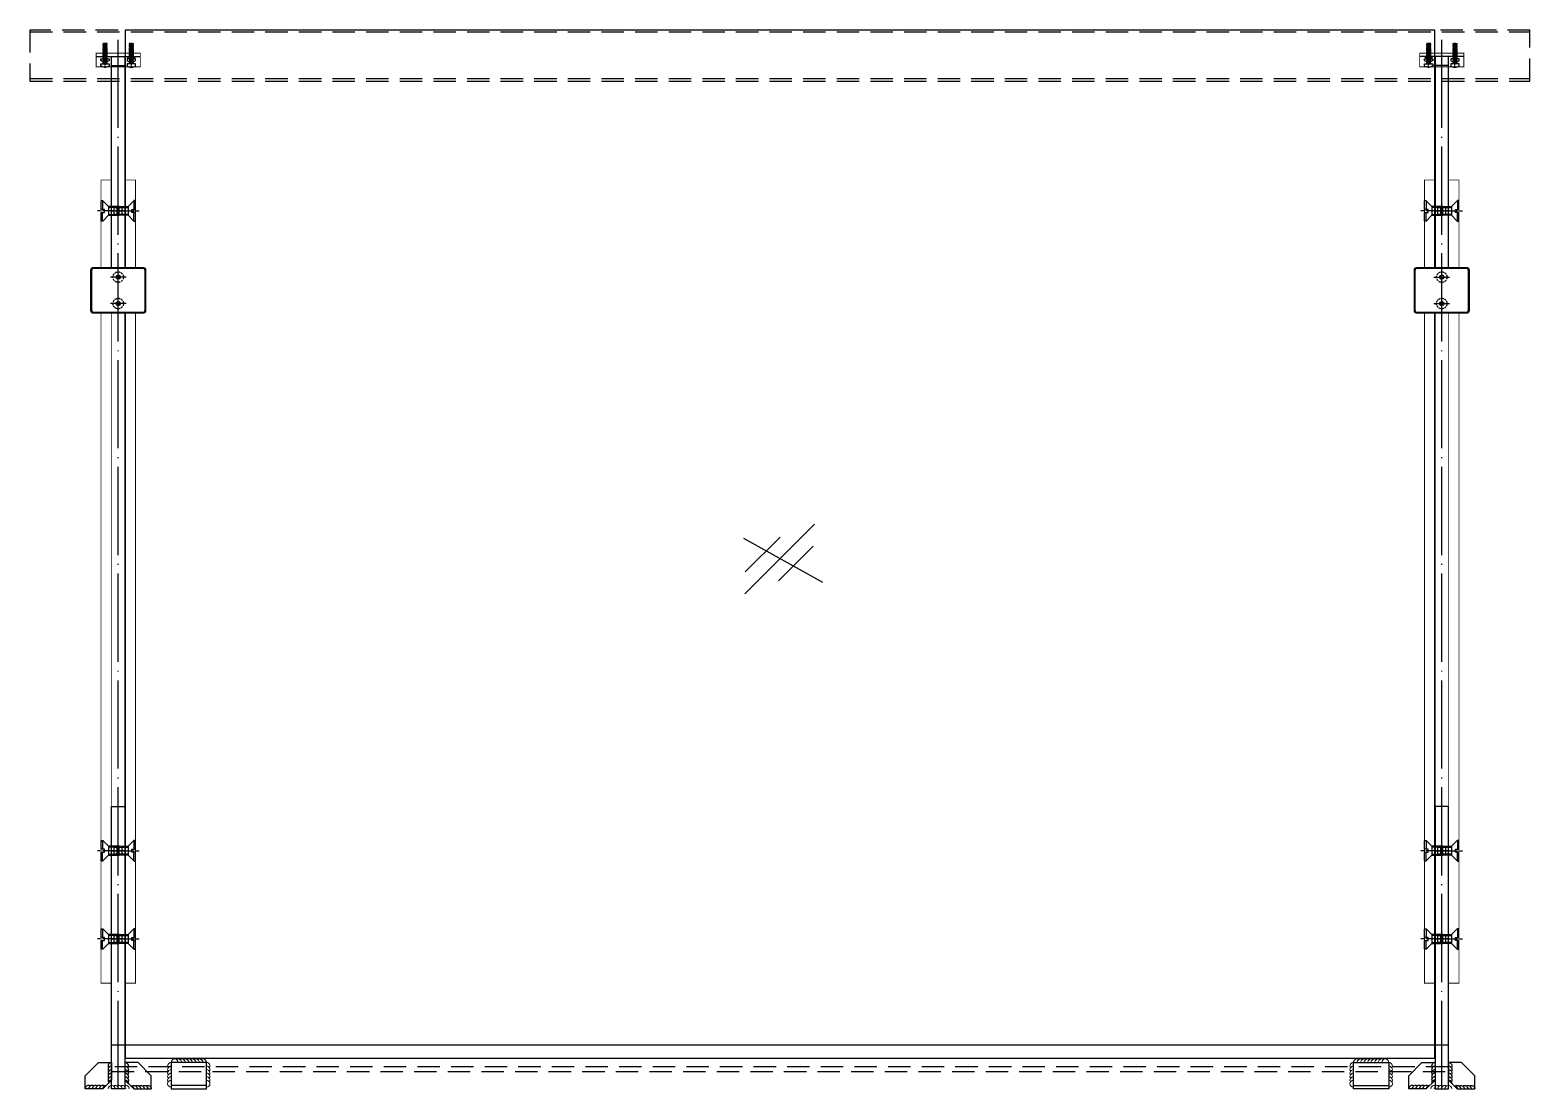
# Model space of a CAD drawing. Header units: millimetres. Extents: x 9 to 8262, y -3873 to 1969.
# Drawn here: x 9 to 1709, y 206 to 1406 of the extents above; entities that cross this region are included whole.
import ezdxf

# ---------------------------------------------------------------- set-up
doc = ezdxf.new("R2010")
doc.units = ezdxf.units.MM
doc.header["$MEASUREMENT"] = 0
for name, pattern in [('CENTER', [2, 1.25, -0.25, 0.25, -0.25]), ('DASH', [0.35, 0.25, -0.1]), ('DASHED', [19.05, 12.7, -6.35]), ('DOTE', [2.42, 2, -0.2, 0.02, -0.2]), ('HIDDEN', [9.525, 6.35, -3.175])]:
    doc.linetypes.add(name, pattern=pattern)
for name, color, linetype in [('@F03_Section_Glass', 4, 'Continuous'), ('@F05_Section_Steel', 24, 'Continuous'), ('@F09_Submate', 8, 'Continuous'), ('CL', 7, 'CENTER'), ('DIM', 8, 'Continuous'), ('F06_Section_Steel', 24, 'Continuous'), ('F25_Stru_Fill', 252, 'Continuous'), ('F31_Gridline_Other', 132, 'Continuous'), ('F57_Sign', 240, 'Continuous'), ('F58_Dote', 1, 'DOTE'), ('F90_Dote', 145, 'Continuous'), ('pj', 4, 'Continuous'), ('SC', 6, 'Continuous'), ('WELD', 8, 'Continuous'), ('XX', 6, 'DASHED'), ('ZX', 1, 'CENTER'), ('图框', 7, 'Continuous')]:
    doc.layers.add(name, color=color, linetype=linetype)
doc.layers.add('JY-11填充层', color=8, linetype='Continuous', lineweight=5)
doc.layers.add('虚线', color=6, linetype='HIDDEN', lineweight=13)

# ---------------------------------------------------------------- blocks, each defined once
blk = doc.blocks.new('Railing_B6_Handrail')
at = {"layer": 'XX', "ltscale": 2}
for p, q in [((0, -2, 0), (1700, -2, 0)), ((0, -54.8, 0), (1700, -54.8, 0)), ((0, -57.8, 0), (1700, -57.8, 0))]:
    blk.add_line(p, q, dxfattribs=at)
blk.add_lwpolyline([(0, 0), (0, -57.8), (1700, -57.8), (1700, 0)], close=True, dxfattribs=at)
blk = doc.blocks.new('Railing_B_A$C2D332B79')
at = {"layer": 'DIM', "linetype": 'DASHED', "ltscale": 450}
blk.add_line((7.2, 0), (358.3, 351.1), dxfattribs=at)
at = {"layer": 'DIM'}
for p, q in [((0, 279.9), (398.5, 58.2)), ((9.8, 110.5), (185.3, 286)), ((176.3, 65), (351.8, 240.6))]:
    blk.add_line(p, q, dxfattribs=at)
blk = doc.blocks.new('*U20')
at = {"layer": 'JY-11填充层'}
for centre, end in [((4, 0), 180), ((8, 0), 120), ((12, 0), 120), ((16, 0), 120), ((20, 0), 120), ((24, 0), 120)]:
    blk.add_arc(centre, 4, 0, end, dxfattribs=at)
blk = doc.blocks.new('*U9')
at = {"layer": 'JY-11填充层'}
for centre, end in [((4, 0), 180), ((8, 0), 120), ((12, 0), 120), ((16, 0), 120), ((20, 0), 120), ((24, 0), 120), ((28, 0), 120), ((32, 0), 120), ((36, 0), 120)]:
    blk.add_arc(centre, 4, 0, end, dxfattribs=at)
blk = doc.blocks.new('Railing_B_30角钢（平面）')
at = {"layer": '@F05_Section_Steel', "elevation": 0}
for points in [[(171496.2, -73616), (171496.2, -73586), (171456.2, -73586), (171456.2, -73616), (171496.2, -73616)], [(171496.2, -73612), (171496.2, -73612), (171456.2, -73612)]]:
    blk.add_lwpolyline(points, dxfattribs=at)
at = {"layer": 'JY-11填充层', "rotation": 90}
blk.add_blockref('*U20', (171456.2, -73614, 0), dxfattribs=at)
at = {"layer": 'JY-11填充层'}
blk.add_blockref('*U9', (171456.2, -73586, 0), dxfattribs=at)
at = {"layer": 'JY-11填充层', "xscale": -1, "rotation": 270}
blk.add_blockref('*U20', (171496.2, -73614, 0), dxfattribs=at)
blk = doc.blocks.new('Railing_B_肋板')
at = {"layer": '@F05_Section_Steel', "elevation": 0}
blk.add_lwpolyline([(-135353.8, 59079.8), (-135373.8, 59079.8), (-135373.8, 59094.8), (-135358.8, 59109.8), (-135343.8, 59109.8), (-135343.8, 59089.8)], close=True, dxfattribs=at)
at = {"layer": 'WELD'}
for centre, start, end in [((-135343.8, 59105.8, 0), 90, 210), ((-135343.8, 59101.8, 0), 90, 210), ((-135343.8, 59097.8, 0), 90, 210), ((-135343.8, 59093.8, 0), 90, 210), ((-135343.8, 59089.8, 0), 90, 210), ((-135343.8, 59101.8, 0), 90, 150), ((-135343.8, 59097.8, 0), 90, 150), ((-135343.8, 59093.8, 0), 90, 150), ((-135343.8, 59089.8, 0), 90, 150), ((-135369.8, 59079.8, 0), 60, 180), ((-135365.8, 59079.8, 0), 60, 180), ((-135365.8, 59079.8, 0), 120, 180), ((-135361.8, 59079.8, 0), 60, 180), ((-135361.8, 59079.8, 0), 120, 180), ((-135357.8, 59079.8, 0), 60, 180), ((-135357.8, 59079.8, 0), 120, 180), ((-135353.8, 59079.8, 0), 60, 180), ((-135353.8, 59079.8, 0), 120, 180), ((-135349.8, 59079.8, 0), 90, 180), ((-135349.8, 59079.8, 0), 120, 180), ((-135343.8, 59085.8, 0), 90, 180), ((-135343.8, 59085.8, 0), 90, 150)]:
    blk.add_arc(centre, 4, start, end, dxfattribs=at)
blk = doc.blocks.new('Railing_B_m5x12rhs')
at = {"layer": 'CL'}
blk.add_line((0, -13.1), (0, 5.4), dxfattribs=at)
at = {"layer": 'SC', "color": 6, "linetype": 'HIDDEN', "ltscale": 0.3}
for p, q in [((-2.2, -9.5), (-1.8, -11)), ((2.2, -9.5), (1.8, -11))]:
    blk.add_line(p, q, dxfattribs=at)
at = {"layer": 'SC', "color": 6, "linetype": 'Continuous', "ltscale": 0.3}
blk.add_lwpolyline([(4, 1.1, 0.338208), (2.9, 2.5, 0.133928), (-2.9, 2.5, 0.338208), (-4, 1.1), (-4, 0), (4, 0)], format="xyb", close=True, dxfattribs=at)
at = {"layer": 'SC', "color": 8, "linetype": 'HIDDEN', "ltscale": 0.3}
blk.add_lwpolyline([(2.9, 2.5), (2.6, 2.3), (2.3, 2.2), (2, 2.2), (1.7, 2.2), (1.4, 2.3), (1.1, 2.4), (0.9, 2.5), (0.7, 2.5), (0.6, 2.4), (0.6, 2.3), (0.5, 2.1), (0.6, 1.9), (0.6, 1.6), (0.6, 1.4), (0.6, 1.2), (0.5, 1), (0.4, 0.8), (0.3, 0.7), (0.2, 0.6), (0, 0.6), (-0.2, 0.6), (-0.3, 0.7), (-0.4, 0.8), (-0.5, 1), (-0.6, 1.2), (-0.6, 1.4), (-0.6, 1.6), (-0.6, 1.9), (-0.5, 2.1), (-0.6, 2.3), (-0.6, 2.4), (-0.7, 2.5), (-0.9, 2.5), (-1.1, 2.4), (-1.4, 2.3), (-1.7, 2.2), (-2, 2.2), (-2.3, 2.2), (-2.6, 2.3), (-2.9, 2.5)], dxfattribs=at)
at = {"layer": 'SC', "color": 6, "linetype": 'HIDDEN', "ltscale": 0.3}
for points in [[(-2.2, 0), (-2.2, -9.5), (2.2, -9.5), (2.2, 0)], [(-1.8, 0), (-1.8, -11), (1.8, -11), (1.8, 0)]]:
    blk.add_lwpolyline(points, dxfattribs=at)
blk = doc.blocks.new('*U12')
at = {"layer": 'pj'}
for p, q in [((-2.1, 0), (-2.1, -0.5)), ((-2.5, -0.8), (2.5, -0.4)), ((-2.5, -0.8), (2.5, -0.4)), ((-2.1, -0.5), (-2.5, -0.8)), ((-2.5, -0.8), (-2.5, -0.8)), ((-2.5, -0.8), (-2.1, -1.1)), ((-2.5, -1.6), (2.5, -1.2)), ((-2.5, -1.6), (2.5, -1.2)), ((-2.1, -1.3), (-2.5, -1.6)), ((-2.5, -1.6), (-2.5, -1.6)), ((-2.5, -1.6), (-2.1, -1.9)), ((-2.5, -2.4), (2.5, -2)), ((-2.5, -2.4), (2.5, -2)), ((-2.5, -2.4), (-2.1, -2.1)), ((-2.1, -2.7), (-2.5, -2.4)), ((-2.5, -2.4), (-2.5, -2.4)), ((-2.5, -3.2), (2.5, -2.8)), ((-2.5, -3.2), (2.5, -2.8)), ((-2.5, -3.2), (-2.1, -2.9)), ((-2.5, -3.2), (-2.5, -3.2)), ((-2.1, -3.5), (-2.5, -3.2)), ((-2.5, -4), (2.5, -3.6)), ((-2.5, -4), (2.5, -3.6)), ((-2.5, -4), (-2.1, -3.7)), ((-2.5, -4), (-2.5, -4)), ((-2.1, -4.3), (-2.5, -4)), ((-2.5, -4.8), (2.5, -4.4)), ((-2.5, -4.8), (2.5, -4.4)), ((-2.5, -4.8), (-2.1, -4.5)), ((-2.5, -4.8), (-2.5, -4.8)), ((-2.1, -5.1), (-2.5, -4.8)), ((-2.5, -5.6), (2.5, -5.2)), ((-2.5, -5.6), (2.5, -5.2)), ((-2.5, -5.6), (-2.1, -5.3)), ((-2.5, -5.6), (-2.5, -5.6)), ((-2.1, -5.9), (-2.5, -5.6)), ((-2.5, -6.4), (2.5, -6)), ((-2.5, -6.4), (2.5, -6)), ((-2.5, -6.4), (-2.1, -6.1)), ((-2.5, -6.4), (-2.5, -6.4)), ((-2.1, -6.7), (-2.5, -6.4)), ((-2.5, -7.2), (2.5, -6.8)), ((-2.5, -7.2), (2.5, -6.8)), ((-2.5, -7.2), (-2.1, -6.9)), ((-2.5, -7.2), (-2.5, -7.2)), ((-2.1, -7.5), (-2.5, -7.2)), ((-2.5, -8), (2.5, -7.6)), ((-2.5, -8), (2.5, -7.6)), ((-2.5, -8), (-2.1, -7.7)), ((-2.5, -8), (-2.5, -8)), ((-2.1, -8.3), (-2.5, -8)), ((-2.5, -8.8), (2.5, -8.4)), ((-2.5, -8.8), (2.5, -8.4)), ((-2.5, -8.8), (-2.1, -8.5)), ((-2.5, -8.8), (-2.5, -8.8)), ((-2.1, -9.1), (-2.5, -8.8)), ((-2.5, -9.6), (2.5, -9.2)), ((-2.5, -9.6), (2.5, -9.2)), ((-2.5, -9.6), (-2.1, -9.3)), ((-2.5, -9.6), (-2.5, -9.6)), ((-2.1, -9.9), (-2.5, -9.6)), ((-2.5, -10.4), (2.5, -10)), ((-2.5, -10.4), (2.5, -10)), ((-2.5, -10.4), (-2.1, -10.1)), ((-2.5, -10.4), (-2.5, -10.4)), ((-2.1, -10.7), (-2.5, -10.4)), ((-2.5, -11.2), (2.5, -10.8)), ((-2.5, -11.2), (2.5, -10.8)), ((-2.5, -11.2), (-2.1, -10.9)), ((-2.5, -11.2), (-2.5, -11.2)), ((-2.1, -11.5), (-2.5, -11.2)), ((-2.5, -12), (2.5, -11.6)), ((-2.5, -12), (2.5, -11.6)), ((-2.5, -12), (-2.1, -11.7)), ((-2.5, -12), (-2.5, -12)), ((-2.1, -12.3), (-2.5, -12)), ((-2.5, -12.8), (2.5, -12.4)), ((-2.5, -12.8), (2.5, -12.4)), ((-2.5, -12.8), (-2.1, -12.5)), ((-2.5, -12.8), (-2.5, -12.8)), ((-2.1, -13.1), (-2.5, -12.8)), ((-2.5, -13.6), (2.5, -13.2)), ((-2.5, -13.6), (2.5, -13.2)), ((-2.5, -13.6), (-2.1, -13.3)), ((-2.5, -13.6), (-2.5, -13.6)), ((-2.1, -13.9), (-2.5, -13.6)), ((-2.5, -14.4), (2.5, -14)), ((-2.5, -14.4), (2.5, -14)), ((-2.5, -14.4), (-2.1, -14.1)), ((-2.1, -14.7), (-2.5, -14.4)), ((-2.5, -14.4), (-2.5, -14.4)), ((-2.5, -15.2), (2.5, -14.8)), ((-2.5, -15.2), (2.5, -14.8)), ((-2.1, -14.9), (-2.5, -15.2)), ((-2.5, -15.2), (-2.5, -15.2)), ((-2.5, -15.2), (-2.1, -15.5)), ((-2.5, -16), (2.5, -15.6)), ((-2.5, -16), (2.5, -15.6)), ((-2.1, -15.7), (-2.5, -16)), ((-2.5, -16), (-2.5, -16)), ((-2.5, -16), (-2.1, -16.3)), ((-2.5, -16.8), (2.5, -16.4)), ((-2.5, -16.8), (2.5, -16.4)), ((-2.5, -16.8), (-2.1, -16.5)), ((-2.1, -17.1), (-2.5, -16.8)), ((-2.5, -16.8), (-2.5, -16.8)), ((-2.1, -0.5), (2.1, -0.1)), ((-2.1, -1.1), (2.1, -0.7)), ((-2.1, -1.3), (2.1, -0.9)), ((-2.1, -1.1), (-2.1, -1.3)), ((-2.1, -1.9), (2.1, -1.5)), ((-2.1, -2.1), (2.1, -1.7)), ((-2.1, -1.9), (-2.1, -2)), ((-2.1, -2.1), (-2.1, -2)), ((-2.1, -2.7), (2.1, -2.3)), ((-2.1, -2.9), (2.1, -2.5)), ((-2.1, -2.7), (-2.1, -2.8)), ((-2.1, -2.9), (-2.1, -2.8)), ((-2.1, -3.5), (2.1, -3.1)), ((-2.1, -3.7), (2.1, -3.3)), ((-2.1, -3.5), (-2.1, -3.6)), ((-2.1, -3.7), (-2.1, -3.6)), ((-2.1, -4.3), (2.1, -3.9)), ((-2.1, -4.5), (2.1, -4.1)), ((-2.1, -4.3), (-2.1, -4.4)), ((-2.1, -4.5), (-2.1, -4.4)), ((-2.1, -5.1), (2.1, -4.7)), ((-2.1, -5.3), (2.1, -4.9)), ((-2.1, -5.1), (-2.1, -5.2)), ((-2.1, -5.3), (-2.1, -5.2)), ((-2.1, -5.9), (2.1, -5.5)), ((-2.1, -6.1), (2.1, -5.7)), ((-2.1, -5.9), (-2.1, -6)), ((-2.1, -6.1), (-2.1, -6)), ((-2.1, -6.7), (2.1, -6.3)), ((-2.1, -6.9), (2.1, -6.5)), ((-2.1, -6.7), (-2.1, -6.8)), ((-2.1, -6.9), (-2.1, -6.8)), ((-2.1, -7.5), (2.1, -7.1)), ((-2.1, -7.7), (2.1, -7.3)), ((-2.1, -7.5), (-2.1, -7.6)), ((-2.1, -7.7), (-2.1, -7.6)), ((-2.1, -8.3), (2.1, -7.9)), ((-2.1, -8.5), (2.1, -8.1)), ((-2.1, -8.3), (-2.1, -8.4)), ((-2.1, -8.5), (-2.1, -8.4)), ((-2.1, -9.1), (2.1, -8.7)), ((-2.1, -9.3), (2.1, -8.9)), ((-2.1, -9.1), (-2.1, -9.2)), ((-2.1, -9.3), (-2.1, -9.2)), ((-2.1, -9.9), (2.1, -9.5)), ((-2.1, -10.1), (2.1, -9.7)), ((-2.1, -9.9), (-2.1, -10)), ((-2.1, -10.1), (-2.1, -10)), ((-2.1, -10.7), (2.1, -10.3)), ((-2.1, -10.9), (2.1, -10.5)), ((-2.1, -10.7), (-2.1, -10.8)), ((-2.1, -10.9), (-2.1, -10.8)), ((-2.1, -11.5), (2.1, -11.1)), ((-2.1, -11.7), (2.1, -11.3)), ((-2.1, -11.5), (-2.1, -11.6)), ((-2.1, -11.7), (-2.1, -11.6)), ((-2.1, -12.3), (2.1, -11.9)), ((-2.1, -12.5), (2.1, -12.1)), ((-2.1, -12.3), (-2.1, -12.4)), ((-2.1, -12.5), (-2.1, -12.4)), ((-2.1, -13.1), (2.1, -12.7)), ((-2.1, -13.3), (2.1, -12.9)), ((-2.1, -13.1), (-2.1, -13.2)), ((-2.1, -13.3), (-2.1, -13.2)), ((-2.1, -13.9), (2.1, -13.5)), ((-2.1, -14.1), (2.1, -13.7)), ((-2.1, -14.1), (-2.1, -13.9)), ((-2.1, -14.7), (2.1, -14.3)), ((-2.1, -14.9), (2.1, -14.5)), ((-2.1, -14.8), (-2.1, -14.7)), ((-2.1, -14.8), (-2.1, -14.9)), ((-2.1, -15.5), (2.1, -15.1)), ((-2.1, -15.7), (2.1, -15.3)), ((-2.1, -15.5), (-2.1, -15.7)), ((-2.1, -16.3), (2.1, -15.9)), ((-2.1, -16.5), (2.1, -16.1)), ((-2.1, -16.3), (-2.1, -16.4)), ((-2.1, -16.5), (-2.1, -16.4)), ((-2.1, -17.1), (2.1, -16.7)), ((-0.9, -17.2), (2.1, -16.9)), ((2.1, 0), (2.1, -0.1)), ((2.1, -0.1), (2.5, -0.4)), ((2.5, -0.4), (2.1, -0.7)), ((2.1, -0.7), (2.1, -0.9)), ((2.1, -0.9), (2.5, -1.2)), ((2.5, -1.2), (2.1, -1.5)), ((2.1, -1.5), (2.1, -1.6)), ((2.1, -1.7), (2.1, -1.6)), ((2.5, -2), (2.1, -1.7)), ((2.1, -2.3), (2.5, -2)), ((2.1, -2.3), (2.1, -2.4)), ((2.1, -2.5), (2.1, -2.4)), ((2.5, -2.8), (2.1, -2.5)), ((2.1, -3.1), (2.5, -2.8)), ((2.1, -3.1), (2.1, -3.2)), ((2.1, -3.3), (2.1, -3.2)), ((2.5, -3.6), (2.1, -3.3)), ((2.1, -3.9), (2.5, -3.6)), ((2.1, -3.9), (2.1, -4)), ((2.1, -4.1), (2.1, -4)), ((2.5, -4.4), (2.1, -4.1)), ((2.1, -4.7), (2.5, -4.4)), ((2.1, -4.7), (2.1, -4.8)), ((2.1, -4.9), (2.1, -4.8)), ((2.5, -5.2), (2.1, -4.9)), ((2.1, -5.5), (2.5, -5.2)), ((2.1, -5.5), (2.1, -5.6)), ((2.1, -5.7), (2.1, -5.6)), ((2.5, -6), (2.1, -5.7)), ((2.1, -6.3), (2.5, -6)), ((2.1, -6.3), (2.1, -6.4)), ((2.1, -6.5), (2.1, -6.4)), ((2.5, -6.8), (2.1, -6.5)), ((2.1, -7.1), (2.5, -6.8)), ((2.1, -7.1), (2.1, -7.2)), ((2.1, -7.3), (2.1, -7.2)), ((2.5, -7.6), (2.1, -7.3)), ((2.1, -7.9), (2.5, -7.6)), ((2.1, -7.9), (2.1, -8)), ((2.1, -8.1), (2.1, -8)), ((2.5, -8.4), (2.1, -8.1)), ((2.1, -8.7), (2.5, -8.4)), ((2.1, -8.7), (2.1, -8.8)), ((2.1, -8.9), (2.1, -8.8)), ((2.5, -9.2), (2.1, -8.9)), ((2.1, -9.5), (2.5, -9.2)), ((2.1, -9.5), (2.1, -9.6)), ((2.1, -9.7), (2.1, -9.6)), ((2.5, -10), (2.1, -9.7)), ((2.1, -10.3), (2.5, -10)), ((2.1, -10.3), (2.1, -10.4)), ((2.1, -10.5), (2.1, -10.4)), ((2.5, -10.8), (2.1, -10.5)), ((2.1, -11.1), (2.5, -10.8)), ((2.1, -11.1), (2.1, -11.2)), ((2.1, -11.3), (2.1, -11.2)), ((2.5, -11.6), (2.1, -11.3)), ((2.1, -11.9), (2.5, -11.6)), ((2.1, -11.9), (2.1, -12)), ((2.1, -12.1), (2.1, -12)), ((2.5, -12.4), (2.1, -12.1)), ((2.1, -12.7), (2.5, -12.4)), ((2.1, -12.7), (2.1, -12.8)), ((2.1, -12.9), (2.1, -12.8)), ((2.5, -13.2), (2.1, -12.9)), ((2.1, -13.5), (2.5, -13.2)), ((2.1, -13.7), (2.1, -13.5)), ((2.5, -14), (2.1, -13.7)), ((2.1, -14.3), (2.5, -14)), ((2.1, -14.4), (2.1, -14.3)), ((2.1, -14.4), (2.1, -14.5)), ((2.1, -14.5), (2.5, -14.8)), ((2.5, -14.8), (2.1, -15.1)), ((2.1, -15.1), (2.1, -15.3)), ((2.1, -15.3), (2.5, -15.6)), ((2.5, -15.6), (2.1, -15.9)), ((2.1, -15.9), (2.1, -16)), ((2.1, -16.1), (2.1, -16)), ((2.5, -16.4), (2.1, -16.1)), ((2.1, -16.7), (2.5, -16.4)), ((2.1, -16.9), (2.1, -16.7)), ((2.5, -17.2), (2.1, -16.9)), ((2.5, -0.4), (2.5, -0.4)), ((2.5, -1.2), (2.5, -1.2)), ((2.5, -2), (2.5, -2)), ((2.5, -2.8), (2.5, -2.8)), ((2.5, -3.6), (2.5, -3.6)), ((2.5, -4.4), (2.5, -4.4)), ((2.5, -5.2), (2.5, -5.2)), ((2.5, -6), (2.5, -6)), ((2.5, -6.8), (2.5, -6.8)), ((2.5, -7.6), (2.5, -7.6)), ((2.5, -8.4), (2.5, -8.4)), ((2.5, -9.2), (2.5, -9.2)), ((2.5, -10), (2.5, -10)), ((2.5, -10.8), (2.5, -10.8)), ((2.5, -11.6), (2.5, -11.6)), ((2.5, -12.4), (2.5, -12.4)), ((2.5, -13.2), (2.5, -13.2)), ((2.5, -14), (2.5, -14)), ((2.5, -14.8), (2.5, -14.8)), ((2.5, -15.6), (2.5, -15.6)), ((2.5, -16.4), (2.5, -16.4)), ((-2.1, -17.2), (-2.1, -17.1)), ((2.5, -17.2), (-2.1, -17.2)), ((1.8, -17.2), (2.5, -17.2)), ((2.5, -17.2), (2.5, -17.2))]:
    blk.add_line(p, q, dxfattribs=at)
blk.add_lwpolyline([(-4.8, 2.1), (-4.8, 0), (4.8, 0), (4.8, 2.1, 0.148437), (0.4, 3.7), (0.4, 3.5), (-0.4, 3.5), (-0.4, 3.7, 0.148437)], format="xyb", close=True, dxfattribs=at)
at = {"layer": 'ZX', "ltscale": 0.1}
blk.add_line((0, 4.7), (0, -18.2), dxfattribs=at)
blk = doc.blocks.new('Railing_B_M5x12FHS')
at = {"layer": 'F31_Gridline_Other', "ltscale": 0.5}
for p, q in [((-5.8, 1.17), (-0.83, 1.17)), ((5.8, 1.17), (0.83, 1.17)), ((-2.5, -8.33), (-1.94, -10)), ((2.5, -8.33), (1.94, -10))]:
    blk.add_line(p, q, dxfattribs=at)
blk.add_lwpolyline([(-0.83, 0), (0.83, 0), (0.83, 2), (5.5, 2, -0.414214), (5.83, 1.67), (5.83, 1.3, -0.198912), (5.74, 1.07), (2.5, -2.17), (-2.5, -2.17), (-5.74, 1.07, -0.198912), (-5.83, 1.3), (-5.83, 1.67, -0.414214), (-5.5, 2), (-0.83, 2)], format="xyb", close=True, dxfattribs=at)
for points in [[(-2.5, -2.17), (-2.5, -8.33), (2.5, -8.33), (2.5, -2.17)], [(-1.94, -2.17), (-1.94, -10), (1.94, -10), (1.94, -2.17)]]:
    blk.add_lwpolyline(points, dxfattribs=at)
at = {"layer": 'F90_Dote', "linetype": 'DOTE', "ltscale": 3}
blk.add_line((0, -12.12), (0, 4.09), dxfattribs=at)
blk = doc.blocks.new('*U11')
at = {"layer": 'JY-11填充层'}
for centre, end in [((4, 0), 180), ((8, 0), 120), ((12, 0), 120), ((16, 0), 120), ((20, 0), 120)]:
    blk.add_arc(centre, 4, 0, end, dxfattribs=at)
blk = doc.blocks.new('Railing_B6_Guding')
at = {"lineweight": -2, "ltscale": 0.1}
blk.add_lwpolyline([(28, -41), (-28, -41, -0.414214), (-31, -38), (-31, 8, -0.414214), (-28, 11), (28, 11, -0.414214), (31, 8), (31, -38, -0.414214)], format="xyb", close=True, dxfattribs=at)
at = {"layer": 'F25_Stru_Fill', "linetype": 'DASH', "ltscale": 10, "flags": 128}
for points in [[(2, -1.2), (0, -2.3), (-2, -1.2), (-2, 1.2), (0, 2.3), (2, 1.2)], [(2, -31.2), (0, -32.3), (-2, -31.2), (-2, -28.8), (0, -27.7), (2, -28.8)]]:
    blk.add_lwpolyline(points, close=True, dxfattribs=at)
at = {"layer": 'F25_Stru_Fill', "linetype": 'DASH', "ltscale": 10}
for centre, radius in [((0, 0), 6), ((0, 0), 2.31), ((0, -30), 6), ((0, -30), 2.31)]:
    blk.add_circle(centre, radius, dxfattribs=at)
at = {"layer": '虚线', "lineweight": -2, "ltscale": 10}
blk.add_lwpolyline([(28, -40), (-28, -40, -0.414214), (-30, -38), (-30, 8, -0.414214), (-28, 10), (28, 10, -0.414214), (30, 8), (30, -38, -0.414214)], format="xyb", close=True, dxfattribs=at)
blk = doc.blocks.new('*U42')
at = {"layer": '@F03_Section_Glass', "elevation": 0}
for points in [[(1492, 359.9), (1492, 628.9), (8, 628.9), (8, 359.9)], [(8, 307.9), (8, -536.1), (1492, -536.1), (1492, 307.9)]]:
    blk.add_lwpolyline(points, dxfattribs=at)
at = {"layer": 'F06_Section_Steel', "ltscale": 20}
for p, q in [((-25, 598.9, 0), (25, 598.9, 0)), ((1525, 598.9, 0), (1475, 598.9, 0))]:
    blk.add_line(p, q, dxfattribs=at)
at = {"layer": 'F06_Section_Steel'}
blk.add_line((-7.5, -521.1, 0), (1507.5, -521.1, 0), dxfattribs=at)
at = {"layer": 'F06_Section_Steel', "const_width": 1, "elevation": 0}
for points in [[(25, 587.2), (-25, 587.2), (-25, 602.7), (25, 602.7)], [(1475, 587.2), (1525, 587.2), (1525, 602.7), (1475, 602.7)]]:
    blk.add_lwpolyline(points, close=True, dxfattribs=at)
for points in [[(-19.5, 359.9), (-19.5, 458.9), (-7.5, 458.9), (-7.5, 359.9)], [(19.5, 359.9), (19.5, 458.9), (7.5, 458.9), (7.5, 359.9)], [(1480.5, 359.9), (1480.5, 458.9), (1492.5, 458.9), (1492.5, 359.9)], [(1519.5, 359.9), (1519.5, 458.9), (1507.5, 458.9), (1507.5, 359.9)], [(-7.5, 307.9), (-7.5, -451.1), (-19.5, -451.1), (-19.5, 307.9)], [(7.5, 307.9), (7.5, -451.1), (19.5, -451.1), (19.5, 307.9)], [(1492.5, 307.9), (1492.5, -451.1), (1480.5, -451.1), (1480.5, 307.9)], [(1507.5, 307.9), (1507.5, -451.1), (1519.5, -451.1), (1519.5, 307.9)]]:
    blk.add_lwpolyline(points, dxfattribs=at)
at = {"layer": 'F58_Dote', "ltscale": 50}
for p, q in [((0, -571.1), (0, 625.9)), ((1500, -571.1), (1500, 625.9))]:
    blk.add_line(p, q, dxfattribs=at)
at = {"layer": 'F58_Dote', "ltscale": 5}
for p, q in [((8.9, 348.9, 0), (-8.9, 348.9, 0)), ((1491.1, 348.9, 0), (1508.9, 348.9, 0)), ((8.9, 318.9, 0), (-8.9, 318.9, 0)), ((1491.1, 318.9, 0), (1508.9, 318.9, 0))]:
    blk.add_line(p, q, dxfattribs=at)
at = {"layer": 'pj', "color": 2}
for p, q in [((-7.5, 588.5, 0), (7.5, 588.5, 0)), ((1507.5, 588.5, 0), (1492.5, 588.5, 0))]:
    blk.add_line(p, q, dxfattribs=at)
at = {"layer": 'pj', "color": 2, "elevation": 0}
for points in [[(-7.5, 359.9), (-7.5, 598.9), (7.5, 598.9), (7.5, 359.9)], [(1507.5, 359.9), (1507.5, 598.9), (1492.5, 598.9), (1492.5, 359.9)]]:
    blk.add_lwpolyline(points, dxfattribs=at)
for points in [[(7.5, -571.1), (-7.5, -571.1), (-7.5, -251.1), (7.5, -251.1)], [(1492.5, -571.1), (1507.5, -571.1), (1507.5, -251.1), (1492.5, -251.1)]]:
    blk.add_lwpolyline(points, close=True, dxfattribs=at)
at = {"layer": 'XX', "ltscale": 2, "elevation": 0}
for points in [[(1507.5, -546.1), (-7.5, -546.1)], [(-7.5, -551.1), (1507.5, -551.1)]]:
    blk.add_lwpolyline(points, dxfattribs=at)
at = {"xscale": -1, "rotation": 180}
for p in [(-14.9, 596.3, 0), (1485.1, 596.3, 0), (-14.9, 590.4, 0), (1485.1, 590.4, 0)]:
    blk.add_blockref('*U12', p, dxfattribs=at)
at = {"rotation": 180}
for p in [(14.9, 596.3, 0), (1514.9, 596.3, 0), (14.9, 590.4, 0), (1514.9, 590.4, 0)]:
    blk.add_blockref('*U12', p, dxfattribs=at)
for p in [(0, 348.9, 0), (1500, 348.9, 0)]:
    blk.add_blockref('Railing_B6_Guding', p)
at = {"layer": '@F09_Submate'}
for p in [(135336.3, -59650.9, 0), (136836.3, -59650.9, 0)]:
    blk.add_blockref('Railing_B_肋板', p, dxfattribs=at)
at = {"layer": '@F09_Submate', "xscale": -1}
for p in [(-135336.3, -59650.9, 0), (-133836.3, -59650.9, 0)]:
    blk.add_blockref('Railing_B_肋板', p, dxfattribs=at)
at = {"layer": 'DIM', "color": 8, "ltscale": 20, "yscale": 0.965925806998283, "zscale": 0.965925806998283}
for p, xscale, rotation in [((14.9, 598.9, 0), -0.965925806998283, 179.999995731846), ((1485.1, 598.9, 0), 0.965925806998283, 180.0000042681539)]:
    blk.add_blockref('Railing_B_m5x12rhs', p, dxfattribs=dict(at, xscale=xscale, rotation=rotation))
at = {"layer": 'F31_Gridline_Other', "yscale": 2, "zscale": 2}
for p, xscale, rotation in [((-15.5, 423.9, 0), 2, 90.00000000000001), ((15.5, 423.9, 0), -2, 270), ((1484.5, 423.9, 0), 2, 90.00000000000001), ((1515.5, 423.9, 0), -2, 270), ((-15.5, -301.1, 0), 2, 90.00000000000001), ((15.5, -301.1, 0), -2, 270), ((1484.5, -301.1, 0), 2, 90.00000000000001), ((1515.5, -301.1, 0), -2, 270), ((-15.5, -401.1, 0), 2, 90.00000000000001), ((15.5, -401.1, 0), -2, 270), ((1484.5, -401.1, 0), 2, 90.00000000000001), ((1515.5, -401.1, 0), -2, 270)]:
    blk.add_blockref('Railing_B_M5x12FHS', p, dxfattribs=dict(at, xscale=xscale, rotation=rotation))
at = {"layer": 'F57_Sign'}
blk.add_blockref('Railing_B_30角钢（平面）', (-171396.2, 73044.9, 0), dxfattribs=at)
at = {"layer": 'F57_Sign', "xscale": -1}
blk.add_blockref('Railing_B_30角钢（平面）', (172896.2, 73044.9, 0), dxfattribs=at)
at = {"layer": 'JY-11填充层', "extrusion": (0, 0, -1), "xscale": -1, "zscale": -1}
blk.add_blockref('*U11', (11.5, -571.1, 0), dxfattribs=at)
at = {"layer": 'JY-11填充层', "extrusion": (0, 0, -1), "zscale": -1}
blk.add_blockref('*U11', (-1511.5, -571.1, 0), dxfattribs=at)
at = {"layer": '图框', "xscale": 0.2249999999476131, "yscale": 0.2249999999476131, "zscale": 0.2249999999476131}
blk.add_blockref('Railing_B_A$C2D332B79', (708.5, -10, 0), dxfattribs=at)

msp = doc.modelspace()

# ---------------------------------------------------------------- block references
for name, p in [('Railing_B6_Handrail', (9.37, 1406.48, 0)), ('*U42', (109.37, 777.58, 0))]:
    msp.add_blockref(name, p)

doc.saveas('drawing.dxf')
